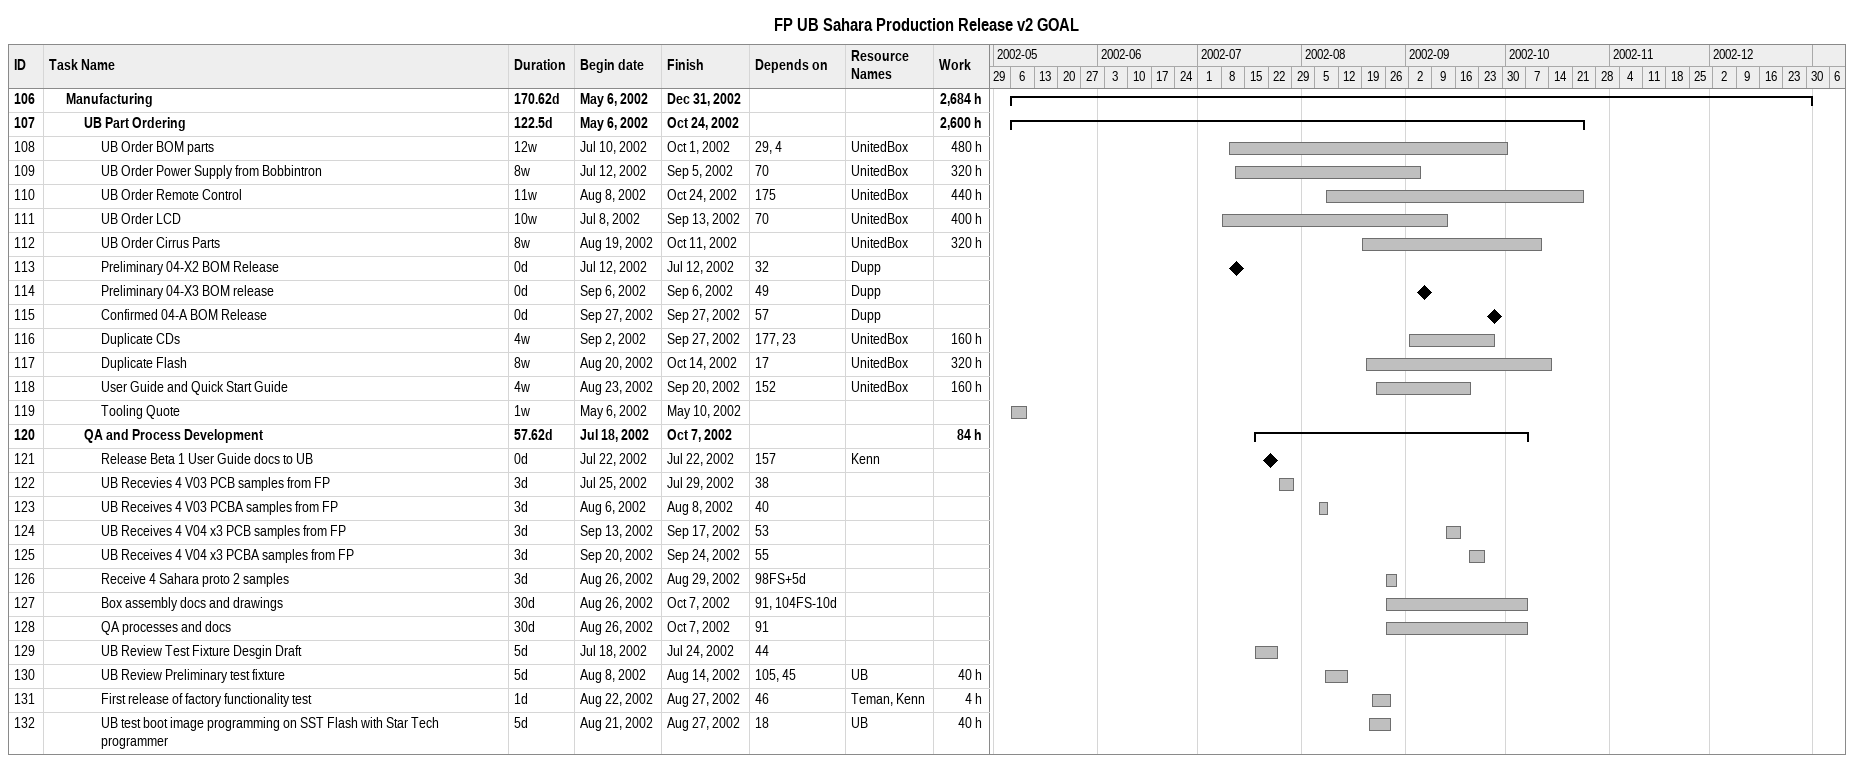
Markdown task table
FP UB Sahara Production Release v2 GOAL

| ID | Level | Task | Duration | Start | Finish | Predecessors | Resources | Work (h) |
|---|---|---|---|---|---|---|---|---|
| 106 | 2 | **Manufacturing** | 170.62d | 2002-05-06 | 2002-12-31 |  |  | 2684 |
| 107 | 3 | **UB Part Ordering** | 122.5d | 2002-05-06 | 2002-10-24 |  |  | 2600 |
| 108 | 4 | UB Order BOM parts | 12w | 2002-07-10 | 2002-10-01 | 29, 4 | UnitedBox | 480 |
| 109 | 4 | UB Order Power Supply from Bobbintron | 8w | 2002-07-12 | 2002-09-05 | 70 | UnitedBox | 320 |
| 110 | 4 | UB Order Remote Control | 11w | 2002-08-08 | 2002-10-24 | 175 | UnitedBox | 440 |
| 111 | 4 | UB Order LCD | 10w | 2002-07-08 | 2002-09-13 | 70 | UnitedBox | 400 |
| 112 | 4 | UB Order Cirrus Parts | 8w | 2002-08-19 | 2002-10-11 |  | UnitedBox | 320 |
| 113 | 4 | Preliminary 04-X2 BOM Release | 0d | 2002-07-12 | 2002-07-12 | 32 | Dupp |  |
| 114 | 4 | Preliminary 04-X3 BOM release | 0d | 2002-09-06 | 2002-09-06 | 49 | Dupp |  |
| 115 | 4 | Confirmed 04-A BOM Release | 0d | 2002-09-27 | 2002-09-27 | 57 | Dupp |  |
| 116 | 4 | Duplicate CDs | 4w | 2002-09-02 | 2002-09-27 | 177, 23 | UnitedBox | 160 |
| 117 | 4 | Duplicate Flash | 8w | 2002-08-20 | 2002-10-14 | 17 | UnitedBox | 320 |
| 118 | 4 | User Guide and Quick Start Guide | 4w | 2002-08-23 | 2002-09-20 | 152 | UnitedBox | 160 |
| 119 | 4 | Tooling Quote | 1w | 2002-05-06 | 2002-05-10 |  |  |  |
| 120 | 3 | **QA and Process Development** | 57.62d | 2002-07-18 | 2002-10-07 |  |  | 84 |
| 121 | 4 | Release Beta 1 User Guide docs to UB | 0d | 2002-07-22 | 2002-07-22 | 157 | Kenn |  |
| 122 | 4 | UB Recevies 4 V03 PCB samples from FP | 3d | 2002-07-25 | 2002-07-29 | 38 |  |  |
| 123 | 4 | UB Receives 4 V03 PCBA samples from FP | 3d | 2002-08-06 | 2002-08-08 | 40 |  |  |
| 124 | 4 | UB Receives 4 V04 x3 PCB samples from FP | 3d | 2002-09-13 | 2002-09-17 | 53 |  |  |
| 125 | 4 | UB Receives 4 V04 x3 PCBA samples from FP | 3d | 2002-09-20 | 2002-09-24 | 55 |  |  |
| 126 | 4 | Receive 4 Sahara proto 2 samples | 3d | 2002-08-26 | 2002-08-29 | 98FS+5d |  |  |
| 127 | 4 | Box assembly docs and drawings | 30d | 2002-08-26 | 2002-10-07 | 91, 104FS-10d |  |  |
| 128 | 4 | QA processes and docs | 30d | 2002-08-26 | 2002-10-07 | 91 |  |  |
| 129 | 4 | UB Review Test Fixture Desgin Draft | 5d | 2002-07-18 | 2002-07-24 | 44 |  |  |
| 130 | 4 | UB Review Preliminary test fixture | 5d | 2002-08-08 | 2002-08-14 | 105, 45 | UB | 40 |
| 131 | 4 | First release of factory functionality test | 1d | 2002-08-22 | 2002-08-27 | 46 | Teman, Kenn | 4 |
| 132 | 4 | UB test boot image programming on SST Flash with Star Tech programmer | 5d | 2002-08-21 | 2002-08-27 | 18 | UB | 40 |
